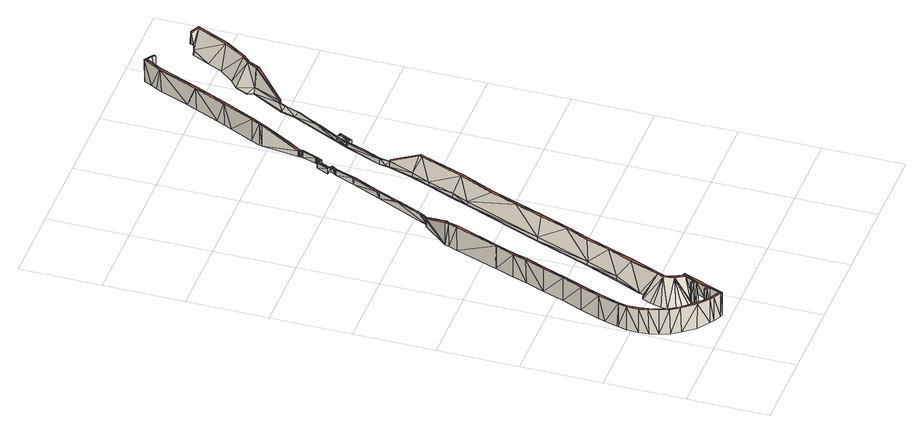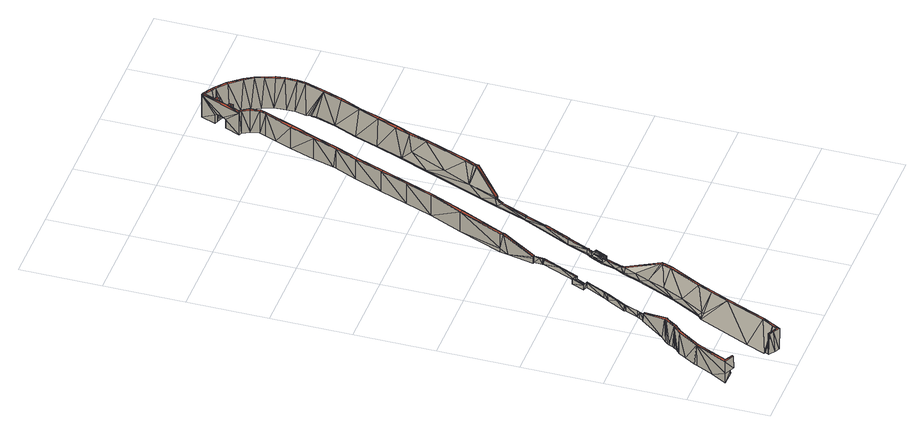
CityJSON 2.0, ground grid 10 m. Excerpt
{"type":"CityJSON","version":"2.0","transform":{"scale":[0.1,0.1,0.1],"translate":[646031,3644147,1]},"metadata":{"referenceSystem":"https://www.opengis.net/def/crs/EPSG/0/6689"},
"CityObjects":{
"otherconstruction1":{"type":"OtherConstruction","attributes":{"class":"08","function":"0801"},"geometry":[{"type":"MultiSurface","lod":"3","boundaries":[[[0,1,2]],[[2,1,3]],[[4,5,6]],[[5,7,6]],[[5,8,7]],[[5,9,8]],[[6,7,10]],[[10,7,11]],[[7,12,11]],[[10,11,13]],[[13,11,14]],[[15,11,16]],[[14,11,15]],[[15,16,17]],[[17,16,18]],[[16,19,18]],[[19,20,21]],[[21,18,19]],[[22,23,20]],[[20,19,22]],[[22,24,23]],[[22,25,24]],[[26,27,25]],[[25,22,26]],[[26,28,27]],[[26,29,28]],[[29,30,28]],[[31,30,29]],[[32,31,29]],[[33,32,29]],[[34,32,33]],[[35,34,33]],[[36,34,35]],[[37,36,35]],[[35,38,37]],[[39,38,40]],[[40,41,39]],[[38,42,40]],[[38,35,42]],[[43,40,42]],[[44,43,42]],[[45,43,44]],[[46,45,44]],[[47,46,44]],[[48,46,47]],[[47,49,48]],[[50,49,47]],[[51,49,50]],[[52,51,50]],[[53,54,51]],[[51,52,53]],[[52,55,53]],[[56,52,57]],[[57,58,56]],[[52,56,55]],[[59,58,57]],[[60,59,57]],[[61,59,60]],[[62,61,60]],[[63,62,60]],[[64,63,60]],[[65,63,64]],[[66,63,65]],[[67,66,65]],[[68,66,67]],[[69,68,67]],[[70,69,67]],[[71,69,70]],[[72,71,70]],[[73,71,72]],[[74,71,73]],[[74,75,71]],[[71,75,76]],[[75,77,76]],[[78,77,79]],[[78,76,77]],[[77,80,79]],[[79,80,81]],[[80,82,81]],[[81,82,83]],[[83,82,84]],[[82,85,84]],[[84,85,86]],[[85,87,86]],[[86,87,88]],[[87,89,88]],[[88,89,90]],[[89,91,90]],[[90,91,92]],[[91,93,92]],[[92,93,94]],[[93,95,94]],[[94,95,96]],[[97,98,96]],[[96,95,97]],[[97,99,98]],[[100,101,102]],[[103,104,105]],[[106,107,103]],[[103,108,106]],[[107,104,103]],[[109,110,111]],[[111,112,109]],[[110,113,111]],[[111,114,112]],[[111,115,114]],[[115,116,114]],[[115,117,116]],[[115,107,117]],[[107,118,117]],[[107,106,118]],[[106,119,118]],[[110,120,113]],[[110,121,120]],[[113,120,122]],[[113,122,123]],[[113,123,124]],[[124,123,125]],[[126,124,125]],[[127,126,125]],[[127,128,126]],[[129,128,127]],[[130,128,129]],[[129,131,130]],[[129,132,131]],[[133,132,129]],[[134,132,133]],[[133,135,134]],[[136,135,133]],[[136,137,135]],[[138,137,136]],[[139,138,136]],[[140,138,139]],[[141,138,140]],[[142,141,140]],[[143,141,142]],[[144,143,142]],[[145,143,144]],[[146,143,145]],[[147,145,144]],[[101,145,147]],[[102,101,147]],[[148,149,102]],[[149,100,102]],[[150,151,149]],[[151,152,149]],[[150,149,148]],[[153,150,148]],[[154,150,153]],[[154,153,155]],[[154,155,156]],[[156,155,157]],[[157,155,158]],[[158,155,159]],[[159,155,160]],[[160,155,161]],[[160,161,162]],[[162,161,163]],[[161,164,163]],[[164,165,163]],[[165,166,163]],[[167,165,164]],[[168,167,164]],[[169,168,164]],[[170,168,169]],[[169,171,170]],[[169,172,171]],[[169,173,172]],[[172,173,174]],[[174,173,175]],[[175,173,176]],[[173,177,176]],[[176,177,178]],[[178,177,179]],[[179,177,180]],[[180,177,181]],[[180,181,182]],[[182,181,183]],[[183,181,184]],[[183,184,185]],[[184,186,185]],[[185,186,187]],[[188,189,190]],[[189,191,190]],[[190,191,192]],[[192,191,193]],[[192,193,194]],[[194,193,195]],[[194,195,196]],[[196,197,198]],[[196,195,197]],[[198,199,200]],[[198,197,199]],[[200,199,201]],[[199,202,201]],[[201,202,203]],[[201,203,204]],[[204,203,205]],[[205,203,206]],[[206,207,205]],[[208,207,206]],[[209,207,208]],[[209,210,207]],[[211,210,209]],[[211,212,210]],[[213,214,211]],[[214,212,211]],[[215,216,213]],[[216,214,213]],[[217,218,215]],[[218,216,215]],[[219,218,217]],[[219,220,218]],[[221,222,219]],[[222,220,219]],[[223,222,221]],[[223,224,222]],[[223,225,224]],[[226,225,223]],[[226,227,225]],[[228,227,226]],[[228,229,227]],[[230,229,228]],[[231,232,233]],[[233,234,231]],[[231,235,232]],[[231,229,235]],[[236,237,238]],[[238,239,236]],[[237,240,238]],[[240,235,238]],[[240,232,235]],[[229,230,235]],[[241,240,237]],[[237,242,241]],[[243,244,239]],[[244,236,239]],[[245,244,243]],[[245,246,244]],[[247,248,245]],[[248,246,245]],[[249,248,247]],[[249,247,250]],[[249,250,251]],[[250,252,251]],[[251,253,254]],[[251,252,253]],[[254,255,256]],[[254,253,255]],[[256,257,258]],[[256,255,257]],[[258,257,259]],[[257,260,259]],[[259,261,262]],[[259,260,261]],[[262,263,264]],[[262,261,263]],[[264,263,265]],[[265,263,266]],[[265,266,267]],[[265,267,268]],[[269,270,271]],[[272,270,269]],[[273,274,275]],[[273,276,274]],[[275,277,273]],[[273,277,278]],[[273,278,279]],[[279,280,273]],[[273,280,281]],[[281,280,282]],[[281,282,283]],[[283,284,281]],[[283,285,284]],[[286,285,283]],[[287,288,289]],[[289,288,290]],[[290,291,289]],[[291,292,289]],[[293,294,291]],[[294,292,291]],[[295,296,297]],[[297,298,295]],[[297,299,298]],[[297,300,299]],[[294,293,299]],[[299,300,294]],[[188,301,302]],[[302,189,188]],[[268,303,304]],[[268,267,303]],[[305,306,287]],[[306,288,287]],[[307,308,309]],[[309,308,310]],[[309,310,311]],[[310,312,311]],[[312,313,314]],[[314,311,312]],[[313,315,314]],[[313,316,315]],[[313,317,316]],[[317,318,319]],[[319,316,317]],[[318,320,319]],[[318,321,320]],[[318,322,321]],[[323,321,322]],[[323,322,324]],[[323,272,269]],[[324,272,323]],[[325,326,327]],[[328,326,325]],[[328,325,329]],[[328,329,330]],[[329,331,330]],[[330,332,333]],[[330,331,332]],[[330,334,335]],[[330,333,334]],[[335,336,337]],[[335,334,336]],[[335,338,339]],[[335,337,338]],[[338,340,339]],[[340,341,339]],[[339,342,343]],[[339,341,342]],[[343,344,345]],[[343,342,344]],[[343,346,347]],[[343,345,346]],[[348,347,346]],[[348,349,347]],[[349,350,347]],[[347,350,351]],[[351,350,352]],[[353,354,355]],[[356,354,353]],[[356,357,354]],[[358,359,353]],[[359,356,353]],[[358,360,359]],[[359,360,361]],[[359,362,363]],[[359,361,362]],[[364,363,362]],[[364,365,363]],[[366,365,367]],[[366,363,365]],[[367,368,366]],[[368,369,366]],[[369,370,366]],[[271,371,372]],[[371,373,372]],[[372,374,375]],[[372,373,374]],[[372,376,377]],[[372,375,376]],[[377,378,379]],[[377,376,378]],[[377,380,381]],[[377,379,380]],[[380,382,381]],[[383,382,380]],[[384,385,386,387]],[[385,384,388,389]],[[387,386,390,391]],[[192,392,190]],[[194,392,192]],[[196,393,194]],[[67,394,70]],[[67,395,394]],[[65,395,67]],[[65,396,395]],[[64,396,65]],[[64,397,396]],[[60,397,64]],[[60,398,397]],[[57,398,60]],[[57,399,398]],[[57,52,400]],[[400,399,57]],[[52,401,400]],[[50,401,52]],[[50,402,401]],[[47,403,50]],[[403,402,50]],[[44,404,47]],[[404,403,47]],[[42,404,44]],[[42,405,404]],[[35,406,42]],[[406,405,42]],[[33,406,35]],[[33,407,406]],[[29,407,33]],[[29,408,407]],[[26,408,29]],[[26,409,408]],[[22,409,26]],[[22,410,409]],[[407,372,377]],[[377,406,407]],[[407,408,372]],[[372,408,271]],[[408,411,271]],[[409,411,408]],[[22,412,410]],[[22,19,412]],[[410,413,409]],[[409,413,411]],[[410,414,413]],[[413,269,411]],[[410,415,414]],[[414,323,413]],[[410,412,415]],[[415,321,414]],[[198,416,196]],[[200,398,198]],[[392,188,190]],[[194,393,392]],[[398,416,198]],[[200,397,398]],[[196,416,393]],[[393,399,392]],[[399,400,392]],[[399,416,398]],[[393,416,399]],[[200,201,397]],[[201,396,397]],[[201,204,396]],[[204,395,396]],[[205,395,204]],[[205,207,395]],[[395,207,394]],[[335,403,330]],[[330,404,328]],[[330,403,404]],[[404,417,328]],[[405,417,404]],[[381,406,377]],[[406,417,405]],[[406,418,417]],[[381,418,406]],[[400,351,392]],[[401,402,347]],[[347,351,401]],[[401,351,400]],[[347,402,343]],[[335,339,403]],[[402,339,343]],[[403,339,402]],[[11,316,16]],[[16,316,419]],[[316,319,419]],[[16,412,19]],[[419,420,16]],[[412,420,415]],[[16,420,412]],[[420,320,415]],[[419,319,420]],[[315,316,11]],[[11,12,315]],[[319,320,420]],[[320,321,415]],[[323,269,413]],[[414,321,323]],[[411,269,271]],[[392,301,188]],[[392,351,301]],[[311,7,8]],[[311,314,7]],[[12,314,315]],[[7,314,12]],[[122,248,123]],[[120,248,122]],[[120,121,248]],[[121,246,248]],[[421,285,354]],[[421,422,285]],[[242,423,424]],[[242,237,423]],[[104,107,238]],[[107,239,238]],[[53,302,425]],[[425,54,53]],[[53,189,302]],[[209,71,76]],[[76,78,209]],[[209,208,71]],[[208,69,71]],[[208,68,69]],[[208,206,68]],[[206,66,68]],[[206,203,66]],[[203,63,66]],[[203,202,63]],[[202,199,63]],[[199,62,63]],[[199,197,62]],[[197,61,62]],[[197,59,61]],[[197,195,59]],[[56,58,195]],[[195,193,56]],[[58,59,195]],[[193,55,56]],[[193,191,55]],[[55,191,53]],[[191,189,53]],[[355,152,151]],[[355,286,152]],[[229,231,426]],[[265,427,264]],[[264,428,262]],[[262,428,259]],[[259,429,258]],[[258,429,256]],[[256,430,254]],[[254,430,251]],[[251,431,249]],[[155,432,161]],[[155,433,432]],[[153,433,155]],[[153,434,433]],[[148,434,153]],[[148,435,434]],[[273,281,435]],[[435,102,273]],[[435,148,102]],[[147,436,102]],[[436,273,102]],[[144,436,147]],[[144,437,436]],[[142,437,144]],[[142,438,437]],[[140,438,142]],[[140,439,438]],[[139,439,140]],[[139,440,439]],[[136,440,139]],[[136,441,440]],[[133,442,136]],[[442,441,136]],[[129,442,133]],[[129,443,442]],[[127,443,129]],[[127,444,443]],[[125,444,127]],[[125,445,444]],[[445,248,249]],[[249,431,445]],[[125,123,445]],[[251,430,431]],[[431,444,445]],[[443,431,430]],[[443,444,431]],[[264,446,428]],[[428,429,259]],[[256,429,430]],[[430,442,443]],[[430,429,442]],[[428,446,441]],[[446,440,441]],[[441,429,428]],[[441,442,429]],[[265,447,427]],[[427,446,264]],[[427,438,439]],[[427,447,438]],[[446,439,440]],[[446,427,439]],[[437,276,436]],[[438,447,437]],[[265,268,447]],[[447,276,437]],[[432,164,161]],[[432,448,164]],[[433,366,432]],[[435,449,434]],[[434,359,433]],[[432,370,448]],[[448,169,164]],[[448,450,169]],[[448,451,450]],[[450,173,169]],[[448,370,451]],[[451,173,450]],[[359,363,433]],[[434,356,359]],[[363,366,433]],[[366,370,432]],[[370,305,451]],[[434,452,356]],[[281,449,435]],[[281,284,449]],[[436,276,273]],[[289,292,451]],[[451,287,289]],[[305,287,451]],[[268,304,447]],[[447,304,276]],[[434,449,452]],[[452,357,356]],[[184,181,300]],[[300,453,184]],[[181,294,300]],[[181,177,294]],[[451,292,173]],[[177,292,294]],[[173,292,177]],[[297,453,300]],[[123,248,445]],[[453,186,184]],[[119,244,118]],[[118,244,117]],[[117,244,116]],[[119,106,244]],[[244,114,116]],[[244,246,114]],[[114,246,112]],[[112,246,109]],[[109,246,110]],[[244,424,236]],[[110,246,121]],[[106,424,244]],[[423,236,424]],[[8,308,307]],[[8,9,308]],[[454,455,421]],[[455,422,421]],[[298,0,295]],[[298,1,0]],[[456,457,326]],[[457,382,326]],[[388,103,105,389]],[[41,327,39]],[[327,383,39]],[[390,99,97,391]],[[453,1,187]],[[187,186,453]],[[3,1,453]],[[458,234,95]],[[234,233,95]],[[108,103,388]],[[240,108,388]],[[240,241,108]],[[326,328,459]],[[459,456,326]],[[328,417,459]],[[417,460,459]],[[381,382,461]],[[461,418,381]],[[461,462,418]],[[382,457,461]],[[10,313,6]],[[13,313,10]],[[14,313,13]],[[15,317,14]],[[17,317,15]],[[18,317,17]],[[21,318,18]],[[20,318,21]],[[23,322,20]],[[24,324,23]],[[313,312,6]],[[14,317,313]],[[18,318,317]],[[324,322,23]],[[24,25,324]],[[322,318,20]],[[6,312,4]],[[312,310,4]],[[310,5,4]],[[308,5,310]],[[308,9,5]],[[324,25,272]],[[25,270,272]],[[25,27,270]],[[37,379,36]],[[379,378,36]],[[379,38,380]],[[37,38,379]],[[31,32,375]],[[375,374,31]],[[32,376,375]],[[32,34,376]],[[34,378,376]],[[34,36,378]],[[30,374,373]],[[373,371,30]],[[30,31,374]],[[30,371,28]],[[97,233,391]],[[233,232,391]],[[97,95,233]],[[232,240,387]],[[387,391,232]],[[240,384,387]],[[240,388,384]],[[108,241,424]],[[424,106,108]],[[241,242,424]],[[357,452,454]],[[454,354,357]],[[452,463,454]],[[454,421,354]],[[358,154,156]],[[156,360,358]],[[358,353,154]],[[353,150,154]],[[157,360,156]],[[163,368,162]],[[162,368,160]],[[158,362,157]],[[160,365,159]],[[159,364,158]],[[160,368,367]],[[364,362,158]],[[159,365,364]],[[362,361,157]],[[361,360,157]],[[367,365,160]],[[369,368,163]],[[464,73,72]],[[464,207,73]],[[73,207,74]],[[207,75,74]],[[207,210,75]],[[210,77,75]],[[210,212,77]],[[212,80,77]],[[212,214,80]],[[214,82,80]],[[216,82,214]],[[216,218,82]],[[218,85,82]],[[218,220,85]],[[220,87,85]],[[220,222,87]],[[222,89,87]],[[222,224,89]],[[224,91,89]],[[224,225,91]],[[91,225,93]],[[225,458,93]],[[227,458,225]],[[93,458,95]],[[227,229,458]],[[229,426,458]],[[394,464,70]],[[70,464,72]],[[394,207,464]],[[245,115,111]],[[245,243,115]],[[163,166,369]],[[369,306,370]],[[306,305,370]],[[166,306,369]],[[348,51,349]],[[349,51,350]],[[350,51,352]],[[346,51,348]],[[345,51,346]],[[345,49,51]],[[337,48,338]],[[336,48,337]],[[48,49,338]],[[336,334,48]],[[338,49,340]],[[340,49,341]],[[341,49,342]],[[345,344,49]],[[49,344,342]],[[334,46,48]],[[333,46,334]],[[333,45,46]],[[333,332,45]],[[332,331,45]],[[331,43,45]],[[40,43,329]],[[329,325,40]],[[43,331,329]],[[459,457,456]],[[459,461,457]],[[297,3,453]],[[296,3,297]],[[235,96,98]],[[235,230,96]],[[230,228,96]],[[228,94,96]],[[228,226,94]],[[226,92,94]],[[226,223,92]],[[92,223,90]],[[88,223,221]],[[88,90,223]],[[221,86,88]],[[221,219,86]],[[219,84,86]],[[219,217,84]],[[217,215,84]],[[215,83,84]],[[215,213,83]],[[213,81,83]],[[213,211,81]],[[211,79,81]],[[211,78,79]],[[211,209,78]],[[417,462,460]],[[417,418,462]],[[425,51,54]],[[302,352,425]],[[302,301,352]],[[351,352,301]],[[352,51,425]],[[8,309,311]],[[307,309,8]],[[325,41,40]],[[38,383,380]],[[325,327,41]],[[39,383,38]],[[284,285,455]],[[455,449,284]],[[455,465,449]],[[285,422,455]],[[100,149,280]],[[280,279,100]],[[278,101,100]],[[100,279,278]],[[149,282,280]],[[278,277,101]],[[149,283,282]],[[277,275,101]],[[275,145,101]],[[275,274,145]],[[115,239,107]],[[115,243,239]],[[371,271,270]],[[270,27,371]],[[371,27,28]],[[327,382,383]],[[327,326,382]],[[143,267,466]],[[466,141,143]],[[143,303,267]],[[143,146,467]],[[467,303,143]],[[266,466,267]],[[263,138,466]],[[466,266,263]],[[138,141,466]],[[263,137,138]],[[263,261,137]],[[134,135,257]],[[135,260,257]],[[257,255,134]],[[255,132,134]],[[252,128,130]],[[130,253,252]],[[130,131,253]],[[131,132,253]],[[132,255,253]],[[250,126,252]],[[126,128,252]],[[247,113,124]],[[124,250,247]],[[124,126,250]],[[260,137,261]],[[260,135,137]],[[458,426,234]],[[426,231,234]],[[303,467,274]],[[274,304,303]],[[274,276,304]],[[467,145,274]],[[467,146,145]],[[463,455,454]],[[463,465,455]],[[170,290,168]],[[170,171,290]],[[172,291,171]],[[172,174,291]],[[299,185,1]],[[1,298,299]],[[299,183,185]],[[185,187,1]],[[290,167,168]],[[171,291,290]],[[290,288,167]],[[288,165,167]],[[288,306,165]],[[165,306,166]],[[175,291,174]],[[293,291,178]],[[178,179,293]],[[291,176,178]],[[291,175,176]],[[299,180,182]],[[182,183,299]],[[299,293,180]],[[293,179,180]],[[355,285,286]],[[355,354,285]],[[104,238,389]],[[389,105,104]],[[238,385,389]],[[238,235,385]],[[235,386,385]],[[235,390,386]],[[235,98,390]],[[98,99,390]],[[295,3,296]],[[295,2,3]],[[0,2,295]],[[111,247,245]],[[111,113,247]],[[452,465,463]],[[452,449,465]],[[423,237,236]],[[353,151,150]],[[353,355,151]],[[149,152,283]],[[152,286,283]],[[460,461,459]],[[460,462,461]]],"semantics":{"surfaces":[{"type":"GroundSurface"},{"type":"RoofSurface"},{"type":"OuterCeilingSurface"},{"type":"WallSurface"}],"values":[0,0,0,0,0,0,0,0,0,0,0,0,0,0,0,0,0,0,0,0,0,0,0,0,0,0,0,0,0,0,0,0,0,0,0,0,0,0,0,0,0,0,0,0,0,0,0,0,0,0,0,0,0,0,0,0,0,0,0,0,0,0,0,0,0,0,0,0,0,0,0,0,0,0,0,0,0,0,0,0,0,0,0,0,0,0,0,0,0,0,0,0,0,0,0,0,0,0,0,0,0,0,0,0,0,0,0,0,0,0,0,0,0,0,0,0,0,0,0,0,0,0,0,0,0,0,0,0,0,0,0,0,0,0,0,0,0,0,0,0,0,0,0,0,0,0,0,0,0,0,0,0,0,0,0,0,0,0,0,0,0,0,0,0,0,0,0,0,0,0,0,0,0,0,0,0,0,0,0,0,0,0,1,1,1,1,1,1,1,1,1,1,1,1,1,1,1,1,1,1,1,1,1,1,1,1,1,1,1,1,1,1,1,1,1,1,1,1,1,1,1,1,1,1,1,1,1,1,1,1,1,1,1,1,1,1,1,1,1,1,1,1,1,1,1,1,1,1,1,1,1,1,1,1,1,1,1,1,1,1,1,1,1,1,1,1,1,1,1,1,1,1,1,1,1,1,1,1,1,1,1,1,1,1,1,1,1,1,1,1,1,1,1,1,1,1,1,1,1,1,1,1,1,1,1,1,1,1,1,1,1,1,1,1,1,1,1,1,1,1,1,1,1,1,1,1,1,1,1,1,1,1,1,1,1,1,1,1,1,1,1,1,1,1,1,1,1,1,1,1,1,1,1,1,1,1,1,1,1,1,1,1,1,1,1,2,2,2,3,3,3,3,3,3,3,3,3,3,3,3,3,3,3,3,3,3,3,3,3,3,3,3,3,3,3,3,3,3,3,3,3,3,3,3,3,3,3,3,3,3,3,3,3,3,3,3,3,3,3,3,3,3,3,3,3,3,3,3,3,3,3,3,3,3,3,3,3,3,3,3,3,3,3,3,3,3,3,3,3,3,3,3,3,3,3,3,3,3,3,3,3,3,3,3,3,3,3,3,3,3,3,3,3,3,3,3,3,3,3,3,3,3,3,3,3,3,3,3,3,3,3,3,3,3,3,3,3,3,3,3,3,3,3,3,3,3,3,3,3,3,3,3,3,3,3,3,3,3,3,3,3,3,3,3,3,3,3,3,3,3,3,3,3,3,3,3,3,3,3,3,3,3,3,3,3,3,3,3,3,3,3,3,3,3,3,3,3,3,3,3,3,3,3,3,3,3,3,3,3,3,3,3,3,3,3,3,3,3,3,3,3,3,3,3,3,3,3,3,3,3,3,3,3,3,3,3,3,3,3,3,3,3,3,3,3,3,3,3,3,3,3,3,3,3,3,3,3,3,3,3,3,3,3,3,3,3,3,3,3,3,3,3,3,3,3,3,3,3,3,3,3,3,3,3,3,3,3,3,3,3,3,3,3,3,3,3,3,3,3,3,3,3,3,3,3,3,3,3,3,3,3,3,3,3,3,3,3,3,3,3,3,3,3,3,3,3,3,3,3,3,3,3,3,3,3,3,3,3,3,3,3,3,3,3,3,3,3,3,3,3,3,3,3,3,3,3,3,3,3,3,3,3,3,3,3,3,3,3,3,3,3,3,3,3,3,3,3,3,3,3,3,3,3,3,3,3,3,3,3,3,3,3,3,3,3,3,3,3,3,3,3,3,3,3,3,3,3,3,3,3,3,3,3,3,3,3,3,3,3,3,3,3,3,3,3,3,3,3,3,3,3,3,3,3,3,3,3,3,3,3,3,3,3,3,3,3,3,3,3,3,3,3,3,3,3,3,3,3,3,3,3,3,3,3,3,3,3,3,3,3,3,3,3,3,3,3,3,3,3,3,3,3,3,3,3,3,3,3,3,3,3,3,3,3,3,3,3,3,3,3,3,3,3,3,3,3,3,3,3,3,3,3,3,3,3,3,3,3,3,3,3,3,3,3,3,3,3,3,3,3,3,3,3,3,3,3,3,3,3,3,3,3,3,3,3,3,3,3,3,3,3,3,3,3,3,3,3,3,3,3,3,3,3,3,3,3,3]}}]}
},
"vertices":[
[347,739,21],[360,733,21],[347,738,21],[345,734,21],[280,772,8],[286,769,8],[275,762,8],[291,759,8],[293,763,8],[294,764,8],[271,755,8],[283,734,8],[293,758,8],[267,748,8],[252,712,9],[251,711,9],[254,670,8],[246,699,9],[233,670,9],[250,665,9],[223,650,9],[228,660,9],[230,629,9],[209,621,9],[204,610,9],[203,607,9],[209,582,9],[197,561,9],[198,561,9],[201,561,9],[197,559,9],[197,557,9],[197,556,9],[195,548,9],[191,539,9],[190,531,9],[190,537,9],[189,536,9],[188,532,9],[183,534,9],[181,517,9],[176,519,9],[183,516,9],[178,512,9],[178,509,9],[177,511,9],[176,509,9],[168,483,9],[166,485,9],[150,449,9],[138,421,9],[119,381,8],[124,384,9],[92,351,7],[117,382,8],[90,346,7],[86,335,7],[85,286,9],[67,283,7],[67,282,7],[71,252,9],[58,259,7],[52,241,7],[42,217,7],[58,219,9],[48,190,9],[33,191,7],[35,161,9],[22,166,7],[13,142,7],[27,136,9],[10,133,7],[26,130,9],[25,128,9],[25,126,9],[25,123,8],[6,118,7],[22,109,8],[5,116,7],[3,105,6],[22,99,8],[3,91,6],[23,84,8],[5,79,5],[9,68,5],[28,71,8],[13,56,5],[33,60,8],[20,45,5],[40,50,8],[32,30,5],[51,40,8],[46,19,6],[59,34,8],[51,16,6],[63,32,8],[59,11,7],[67,31,8],[63,10,7],[71,29,8],[212,468,9],[212,467,9],[211,468,9],[73,44,8],[84,62,8],[76,43,8],[69,47,8],[80,63,8],[69,46,8],[56,90,8],[58,95,8],[73,83,8],[53,80,8],[76,91,8],[53,72,8],[75,72,8],[56,63,8],[59,56,8],[65,50,8],[68,48,8],[65,106,9],[62,105,8],[67,106,9],[69,107,9],[82,105,8],[70,111,9],[91,126,9],[82,143,11],[103,157,10],[98,183,12],[113,184,12],[114,187,12],[126,215,11],[124,251,12],[139,250,11],[152,284,11],[164,348,12],[165,318,11],[184,359,11],[172,368,12],[187,402,11],[207,414,11],[196,424,11],[209,424,11],[209,456,9],[211,456,9],[213,456,9],[210,461,9],[230,513,9],[231,513,9],[238,528,9],[244,526,9],[237,510,9],[237,529,9],[251,553,9],[266,588,9],[253,557,9],[254,558,9],[267,582,9],[267,584,9],[273,600,9],[271,605,9],[275,603,9],[278,609,9],[294,646,9],[302,639,9],[279,608,9],[307,645,8],[308,647,7],[292,653,8],[309,648,7],[310,650,7],[312,654,7],[300,669,8],[313,656,7],[314,657,7],[316,660,7],[309,677,10],[319,663,7],[322,666,7],[329,676,8],[323,694,10],[338,689,9],[340,693,9],[332,712,9],[351,715,9],[343,734,9],[360,733,8],[96,350,38],[92,351,38],[95,349,38],[91,347,38],[94,346,38],[87,336,39],[90,335,39],[67,282,39],[69,281,39],[58,259,38],[61,258,38],[52,242,39],[55,240,39],[45,216,39],[42,217,39],[33,191,39],[35,190,39],[25,165,39],[22,166,39],[16,141,39],[13,142,39],[5,116,39],[8,117,39],[3,105,39],[6,106,39],[3,91,39],[6,92,39],[5,80,39],[8,81,39],[9,68,39],[11,69,39],[13,57,39],[15,58,39],[20,46,39],[22,47,39],[33,30,39],[35,33,39],[47,22,39],[46,19,39],[52,19,39],[51,16,39],[61,14,39],[60,11,39],[66,26,39],[67,31,39],[63,32,39],[62,28,39],[63,10,39],[79,59,39],[74,49,39],[84,62,39],[80,63,39],[73,44,39],[69,46,39],[70,50,39],[75,72,39],[72,70,39],[73,83,39],[70,83,39],[76,91,39],[73,91,39],[87,127,39],[91,126,39],[100,158,39],[103,157,39],[114,187,39],[111,188,39],[126,215,39],[123,216,39],[139,250,39],[136,251,39],[149,285,39],[152,284,39],[165,318,39],[162,319,39],[184,359,39],[181,361,39],[204,415,37],[207,414,37],[208,418,37],[205,419,37],[206,606,38],[197,561,17],[200,561,17],[203,607,38],[211,468,17],[211,456,17],[212,463,17],[210,456,17],[212,467,17],[212,468,17],[213,469,17],[222,490,17],[230,513,16],[231,512,16],[231,513,16],[230,514,16],[236,511,16],[237,510,16],[303,645,39],[306,643,39],[305,647,39],[307,645,39],[314,657,38],[312,659,38],[323,666,38],[320,667,38],[348,739,38],[346,737,38],[356,732,38],[360,733,38],[341,693,38],[338,694,38],[120,380,19],[117,382,19],[213,456,18],[210,456,18],[277,610,20],[279,609,20],[293,763,37],[294,765,37],[288,766,38],[289,768,38],[282,769,38],[281,773,38],[268,750,38],[279,764,38],[271,749,38],[250,700,38],[247,701,38],[229,661,38],[240,678,38],[232,660,38],[212,620,39],[209,621,39],[207,609,38],[204,610,38],[181,517,16],[178,519,16],[176,519,16],[183,516,16],[179,514,16],[178,509,16],[178,512,16],[176,510,16],[176,509,16],[167,486,17],[168,483,17],[166,484,17],[165,483,17],[151,453,17],[152,449,17],[150,450,17],[150,449,17],[141,427,17],[142,424,17],[140,425,17],[139,423,17],[126,393,17],[127,390,17],[126,391,17],[125,391,17],[122,386,17],[120,380,17],[118,381,17],[238,528,16],[243,526,16],[244,526,16],[237,529,16],[237,528,16],[251,553,17],[252,558,17],[253,557,17],[254,558,17],[260,570,17],[266,583,17],[267,582,17],[267,584,17],[273,601,17],[273,600,17],[275,603,17],[278,610,17],[277,610,17],[198,561,17],[199,556,17],[197,559,17],[197,557,17],[197,556,17],[191,539,17],[192,537,17],[190,537,17],[189,536,17],[188,532,16],[190,531,16],[184,534,16],[183,534,16],[72,42,22],[75,40,22],[72,32,22],[68,33,22],[73,44,20],[76,43,20],[71,29,20],[67,31,20],[105,344,18],[91,310,20],[27,136,10],[35,161,10],[48,190,10],[58,219,10],[71,252,10],[85,286,10],[115,361,10],[124,384,10],[138,421,10],[168,483,10],[178,509,10],[183,516,10],[190,531,10],[195,548,10],[201,561,10],[209,582,10],[230,629,10],[208,576,19],[250,665,10],[214,594,17],[223,615,18],[235,641,17],[70,264,21],[183,516,12],[190,531,12],[251,672,14],[249,669,14],[243,526,14],[236,511,14],[74,49,13],[70,50,13],[117,382,17],[66,26,16],[187,402,17],[164,348,18],[125,251,18],[99,183,17],[83,143,17],[271,605,10],[266,588,10],[237,529,10],[230,513,10],[210,461,10],[209,456,10],[196,424,12],[187,402,12],[172,368,13],[164,348,13],[124,251,13],[98,183,13],[82,143,13],[70,111,10],[173,368,18],[197,424,17],[294,646,10],[230,514,12],[292,653,9],[297,646,16],[237,528,12],[345,734,15],[240,527,14],[234,512,14],[178,519,14],[184,534,14],[62,28,16],[180,518,14],[180,518,12],[187,532,14],[187,532,12],[240,527,12],[27,130,10],[234,512,12],[207,414,16],[213,456,16]
]}
